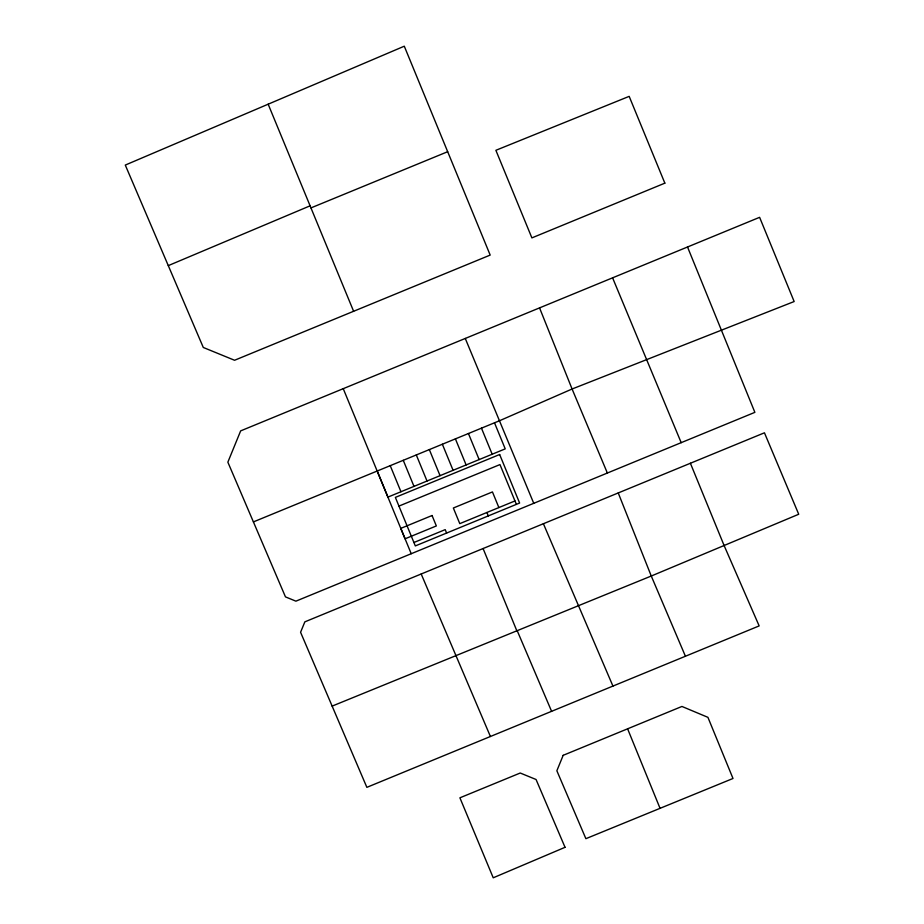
<?xml version="1.0" encoding="UTF-8"?>
<svg xmlns="http://www.w3.org/2000/svg" width="924" height="924" viewBox="0 0 924 924"><rect width="100%" height="100%" fill="white"/><g stroke="black" fill="none" stroke-linecap="round" stroke-linejoin="round"><path stroke-width="1.39" d="M168.284 265.627L310.094 205.821M687.514 246.974L754.873 412.347L295.899 601.166L285.47 596.881L227.858 462.173L240.656 430.884L759.609 217.325L794.155 301.536L572.083 389.004L499.653 420.686L253.395 521.91M310.949 207.912L447.678 151.709L490.182 255.082L234.569 360.268L203.292 347.47L125.283 165.073L404.285 46.2L447.678 151.709M398.949 506.086L499.965 464.576L516.377 504.365M413.917 542.504L445.206 529.637L446.615 533.056M514.968 500.947L459.782 523.642L453.349 508.004L492.446 491.926L498.879 507.565M690.39 463.236L724.208 545.761L759.158 625.906L366.863 787.34L300.577 632.282L304.851 621.852L764.448 432.802L798.717 514.252L651.27 576.022L332.132 706.109M543.393 523.723L612.947 686.105M685.423 656.236L651.27 576.022L618.237 492.942M517.186 630.642L551.616 711.353M421.194 574L490.413 736.497M607.368 473.042L572.083 389.004L539.558 307.9M465.269 338.45L533.749 503.314M612.6 277.858L681.196 442.665M268.168 104.204L353.615 311.284M343.243 388.669L411.215 553.707M494.502 422.799L505.22 448.868L387.93 497.1L377.211 471.032M481.462 428.159L492.18 454.227M468.433 433.518L479.152 459.586M486.913 512.485L488.322 515.904M455.405 438.877L466.123 464.945M442.365 444.236L453.083 470.304M483.079 548.521L516.839 630.815M429.337 449.595L440.055 475.664M416.308 454.954L427.027 481.023M403.268 460.314L413.987 486.382M390.24 465.673L400.958 491.741M627.604 728.828L660.059 808.361M563.178 755.324L556.86 770.766L585.885 838.68L732.998 778.482L707.923 717.336L681.935 706.456L563.178 755.324M565.038 847.308L493.231 877.8L459.909 797.816L520.224 773.018L536.059 779.498L565.038 847.308M664.853 183.16L531.889 237.895L495.876 150.3L629.175 96.362L664.853 183.16M499.653 454.504L395.368 497.389L415.326 545.922L519.611 503.037L499.653 454.504M432.062 515.511L400.785 528.378L405.07 538.808L436.347 525.941L432.062 515.511"/></g></svg>
